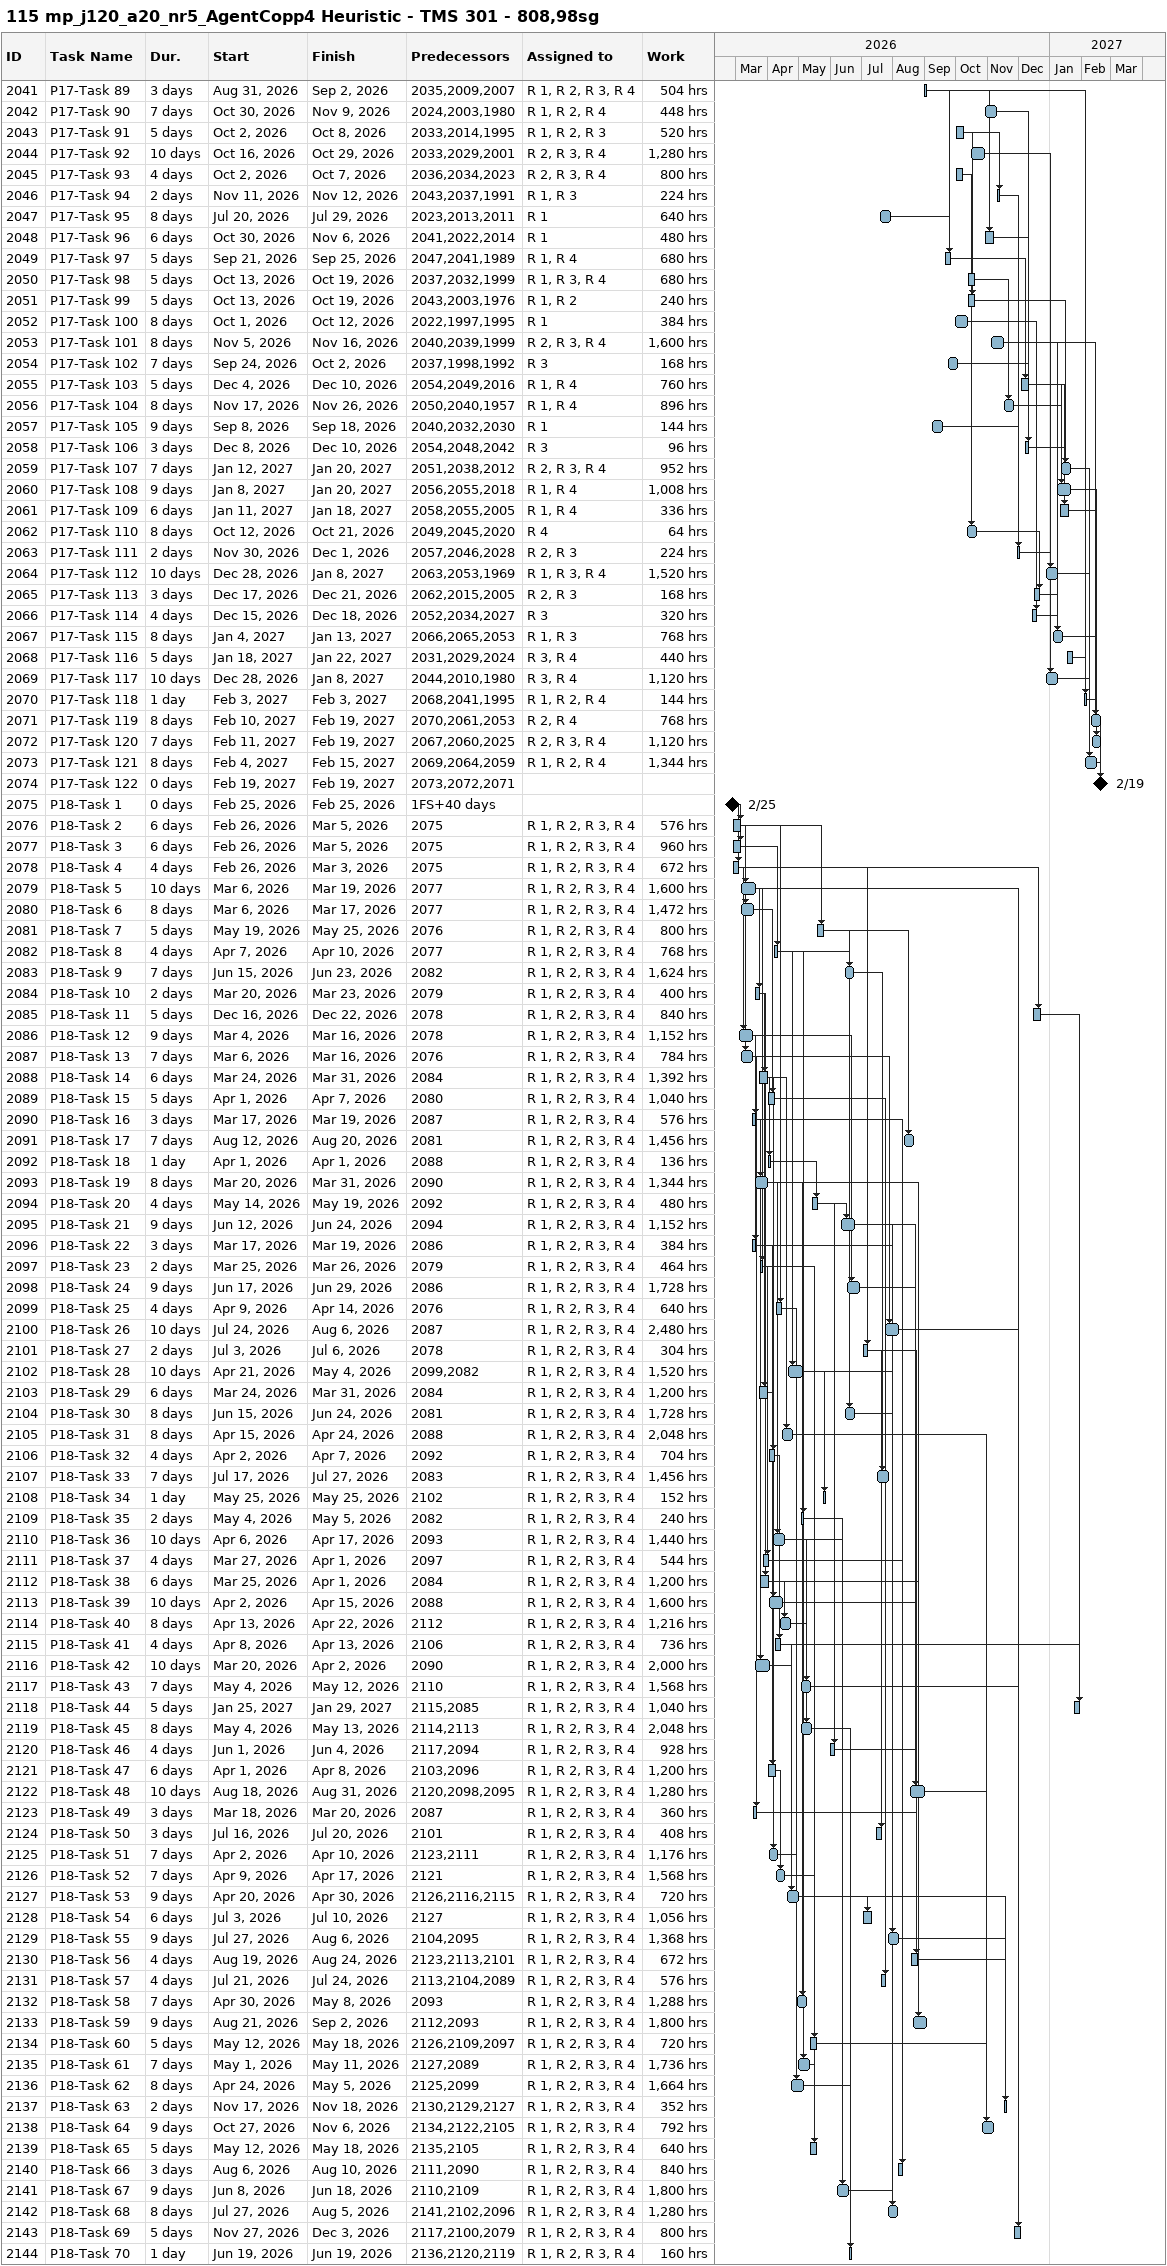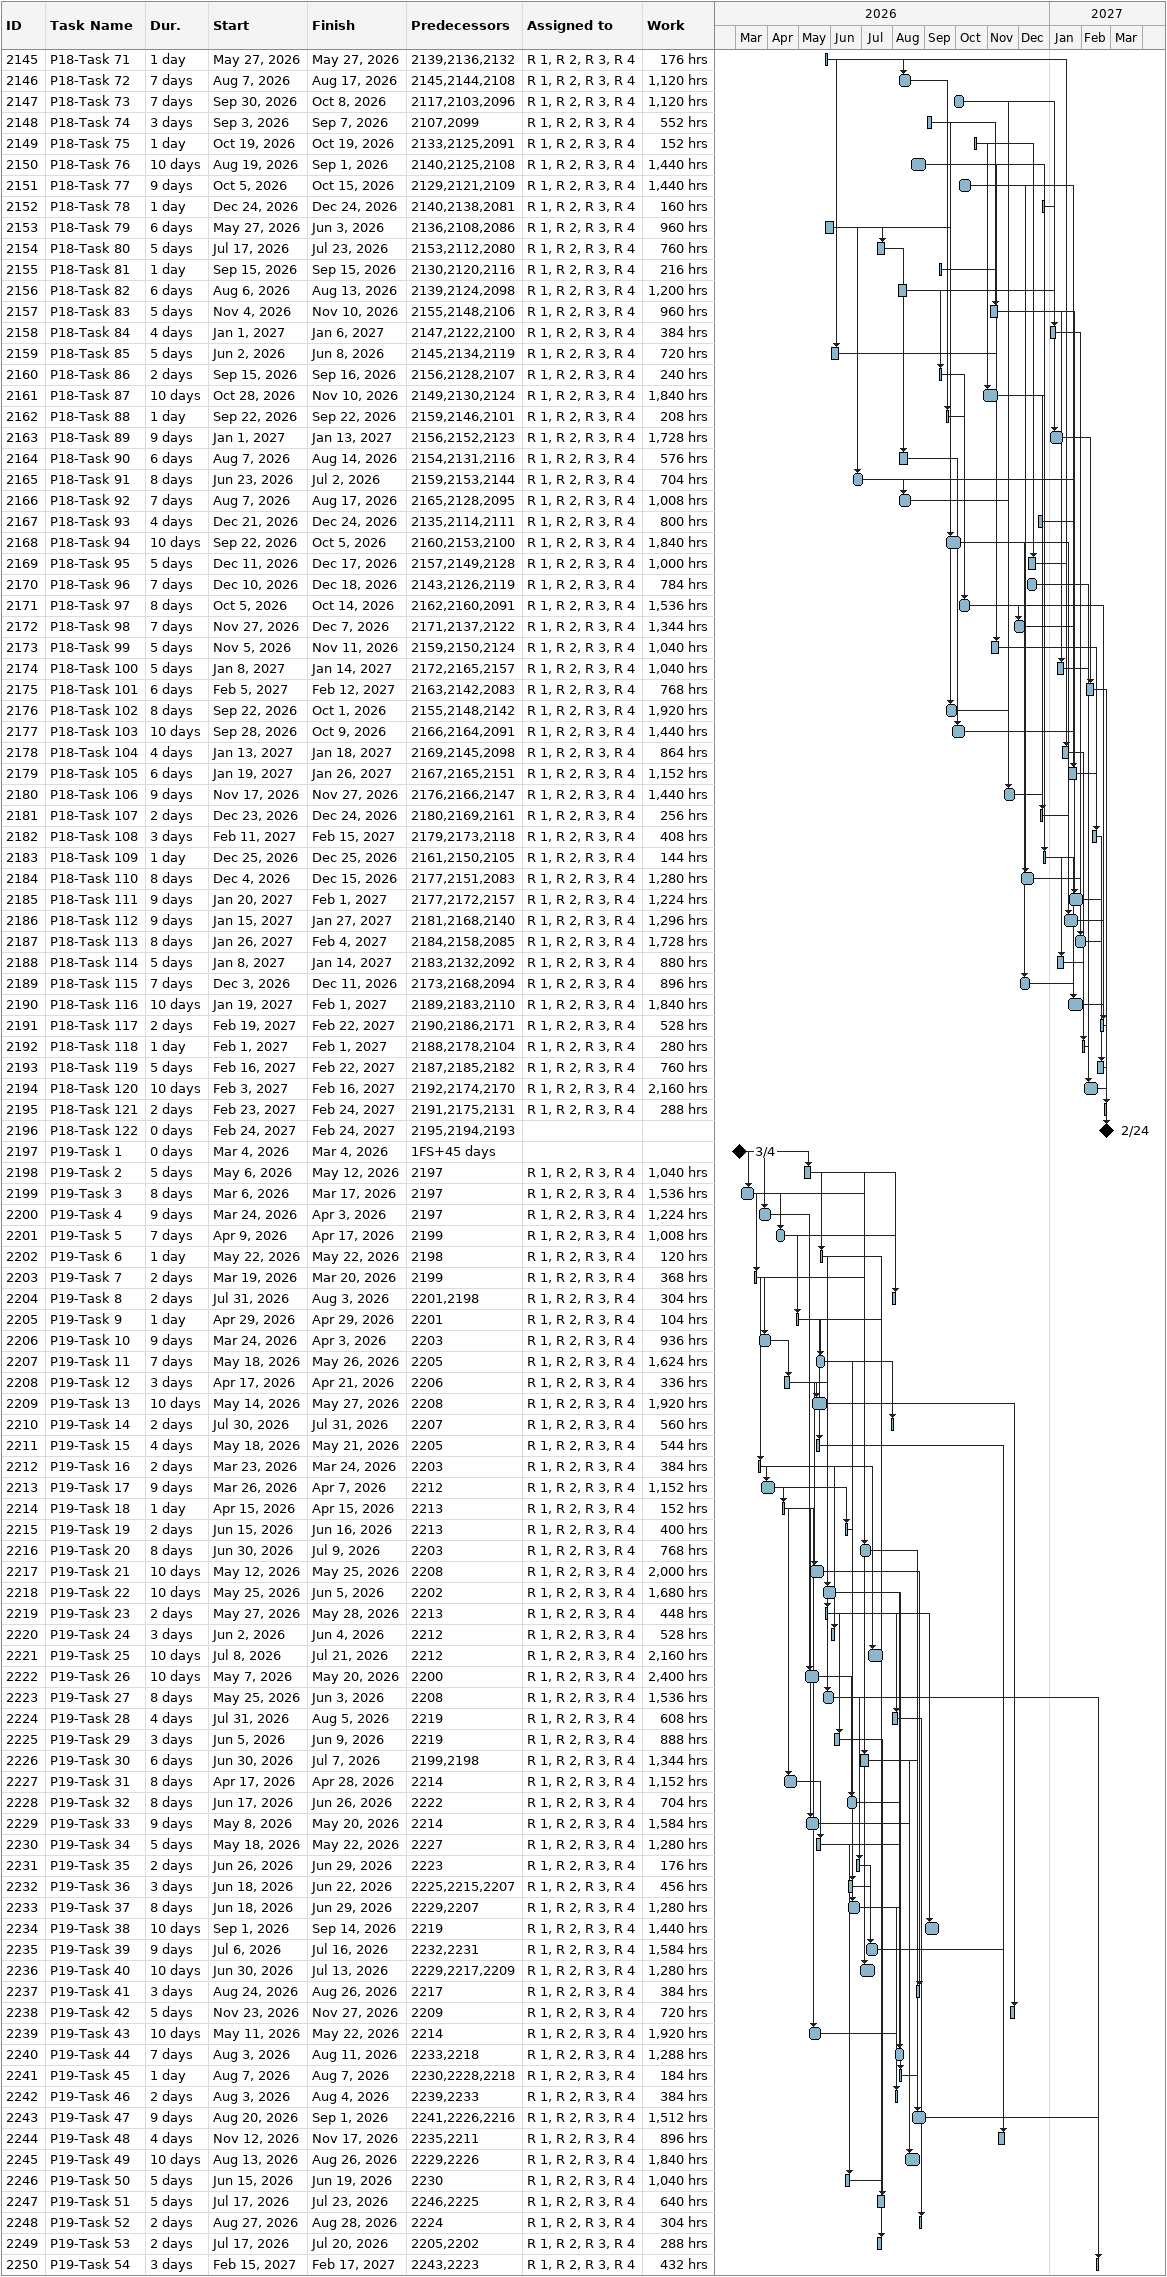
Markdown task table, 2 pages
115 mp_j120_a20_nr5_AgentCopp4 Heuristic - TMS 301 - 808,98sg

| ID | Task | Duration | Start | Finish | Predecessors | Resources | Work (h) |
|---|---|---|---|---|---|---|---|
| 2041 | P17-Task 89 | 3d | 2026-08-31 | 2026-09-02 | 2035, 2009, 2007 | R 1, R 2, R 3, R 4 | 504 |
| 2042 | P17-Task 90 | 7d | 2026-10-30 | 2026-11-09 | 2024, 2003, 1980 | R 1, R 2, R 4 | 448 |
| 2043 | P17-Task 91 | 5d | 2026-10-02 | 2026-10-08 | 2033, 2014, 1995 | R 1, R 2, R 3 | 520 |
| 2044 | P17-Task 92 | 10d | 2026-10-16 | 2026-10-29 | 2033, 2029, 2001 | R 2, R 3, R 4 | 1280 |
| 2045 | P17-Task 93 | 4d | 2026-10-02 | 2026-10-07 | 2036, 2034, 2023 | R 2, R 3, R 4 | 800 |
| 2046 | P17-Task 94 | 2d | 2026-11-11 | 2026-11-12 | 2043, 2037, 1991 | R 1, R 3 | 224 |
| 2047 | P17-Task 95 | 8d | 2026-07-20 | 2026-07-29 | 2023, 2013, 2011 | R 1 | 640 |
| 2048 | P17-Task 96 | 6d | 2026-10-30 | 2026-11-06 | 2041, 2022, 2014 | R 1 | 480 |
| 2049 | P17-Task 97 | 5d | 2026-09-21 | 2026-09-25 | 2047, 2041, 1989 | R 1, R 4 | 680 |
| 2050 | P17-Task 98 | 5d | 2026-10-13 | 2026-10-19 | 2037, 2032, 1999 | R 1, R 3, R 4 | 680 |
| 2051 | P17-Task 99 | 5d | 2026-10-13 | 2026-10-19 | 2043, 2003, 1976 | R 1, R 2 | 240 |
| 2052 | P17-Task 100 | 8d | 2026-10-01 | 2026-10-12 | 2022, 1997, 1995 | R 1 | 384 |
| 2053 | P17-Task 101 | 8d | 2026-11-05 | 2026-11-16 | 2040, 2039, 1999 | R 2, R 3, R 4 | 1600 |
| 2054 | P17-Task 102 | 7d | 2026-09-24 | 2026-10-02 | 2037, 1998, 1992 | R 3 | 168 |
| 2055 | P17-Task 103 | 5d | 2026-12-04 | 2026-12-10 | 2054, 2049, 2016 | R 1, R 4 | 760 |
| 2056 | P17-Task 104 | 8d | 2026-11-17 | 2026-11-26 | 2050, 2040, 1957 | R 1, R 4 | 896 |
| 2057 | P17-Task 105 | 9d | 2026-09-08 | 2026-09-18 | 2040, 2032, 2030 | R 1 | 144 |
| 2058 | P17-Task 106 | 3d | 2026-12-08 | 2026-12-10 | 2054, 2048, 2042 | R 3 | 96 |
| 2059 | P17-Task 107 | 7d | 2027-01-12 | 2027-01-20 | 2051, 2038, 2012 | R 2, R 3, R 4 | 952 |
| 2060 | P17-Task 108 | 9d | 2027-01-08 | 2027-01-20 | 2056, 2055, 2018 | R 1, R 4 | 1008 |
| 2061 | P17-Task 109 | 6d | 2027-01-11 | 2027-01-18 | 2058, 2055, 2005 | R 1, R 4 | 336 |
| 2062 | P17-Task 110 | 8d | 2026-10-12 | 2026-10-21 | 2049, 2045, 2020 | R 4 | 64 |
| 2063 | P17-Task 111 | 2d | 2026-11-30 | 2026-12-01 | 2057, 2046, 2028 | R 2, R 3 | 224 |
| 2064 | P17-Task 112 | 10d | 2026-12-28 | 2027-01-08 | 2063, 2053, 1969 | R 1, R 3, R 4 | 1520 |
| 2065 | P17-Task 113 | 3d | 2026-12-17 | 2026-12-21 | 2062, 2015, 2005 | R 2, R 3 | 168 |
| 2066 | P17-Task 114 | 4d | 2026-12-15 | 2026-12-18 | 2052, 2034, 2027 | R 3 | 320 |
| 2067 | P17-Task 115 | 8d | 2027-01-04 | 2027-01-13 | 2066, 2065, 2053 | R 1, R 3 | 768 |
| 2068 | P17-Task 116 | 5d | 2027-01-18 | 2027-01-22 | 2031, 2029, 2024 | R 3, R 4 | 440 |
| 2069 | P17-Task 117 | 10d | 2026-12-28 | 2027-01-08 | 2044, 2010, 1980 | R 3, R 4 | 1120 |
| 2070 | P17-Task 118 | 1d | 2027-02-03 | 2027-02-03 | 2068, 2041, 1995 | R 1, R 2, R 4 | 144 |
| 2071 | P17-Task 119 | 8d | 2027-02-10 | 2027-02-19 | 2070, 2061, 2053 | R 2, R 4 | 768 |
| 2072 | P17-Task 120 | 7d | 2027-02-11 | 2027-02-19 | 2067, 2060, 2025 | R 2, R 3, R 4 | 1120 |
| 2073 | P17-Task 121 | 8d | 2027-02-04 | 2027-02-15 | 2069, 2064, 2059 | R 1, R 2, R 4 | 1344 |
| 2074 | P17-Task 122 | 0d | 2027-02-19 | 2027-02-19 | 2073, 2072, 2071 |  |  |
| 2075 | P18-Task 1 | 0d | 2026-02-25 | 2026-02-25 | 1FS+40d |  |  |
| 2076 | P18-Task 2 | 6d | 2026-02-26 | 2026-03-05 | 2075 | R 1, R 2, R 3, R 4 | 576 |
| 2077 | P18-Task 3 | 6d | 2026-02-26 | 2026-03-05 | 2075 | R 1, R 2, R 3, R 4 | 960 |
| 2078 | P18-Task 4 | 4d | 2026-02-26 | 2026-03-03 | 2075 | R 1, R 2, R 3, R 4 | 672 |
| 2079 | P18-Task 5 | 10d | 2026-03-06 | 2026-03-19 | 2077 | R 1, R 2, R 3, R 4 | 1600 |
| 2080 | P18-Task 6 | 8d | 2026-03-06 | 2026-03-17 | 2077 | R 1, R 2, R 3, R 4 | 1472 |
| 2081 | P18-Task 7 | 5d | 2026-05-19 | 2026-05-25 | 2076 | R 1, R 2, R 3, R 4 | 800 |
| 2082 | P18-Task 8 | 4d | 2026-04-07 | 2026-04-10 | 2077 | R 1, R 2, R 3, R 4 | 768 |
| 2083 | P18-Task 9 | 7d | 2026-06-15 | 2026-06-23 | 2082 | R 1, R 2, R 3, R 4 | 1624 |
| 2084 | P18-Task 10 | 2d | 2026-03-20 | 2026-03-23 | 2079 | R 1, R 2, R 3, R 4 | 400 |
| 2085 | P18-Task 11 | 5d | 2026-12-16 | 2026-12-22 | 2078 | R 1, R 2, R 3, R 4 | 840 |
| 2086 | P18-Task 12 | 9d | 2026-03-04 | 2026-03-16 | 2078 | R 1, R 2, R 3, R 4 | 1152 |
| 2087 | P18-Task 13 | 7d | 2026-03-06 | 2026-03-16 | 2076 | R 1, R 2, R 3, R 4 | 784 |
| 2088 | P18-Task 14 | 6d | 2026-03-24 | 2026-03-31 | 2084 | R 1, R 2, R 3, R 4 | 1392 |
| 2089 | P18-Task 15 | 5d | 2026-04-01 | 2026-04-07 | 2080 | R 1, R 2, R 3, R 4 | 1040 |
| 2090 | P18-Task 16 | 3d | 2026-03-17 | 2026-03-19 | 2087 | R 1, R 2, R 3, R 4 | 576 |
| 2091 | P18-Task 17 | 7d | 2026-08-12 | 2026-08-20 | 2081 | R 1, R 2, R 3, R 4 | 1456 |
| 2092 | P18-Task 18 | 1d | 2026-04-01 | 2026-04-01 | 2088 | R 1, R 2, R 3, R 4 | 136 |
| 2093 | P18-Task 19 | 8d | 2026-03-20 | 2026-03-31 | 2090 | R 1, R 2, R 3, R 4 | 1344 |
| 2094 | P18-Task 20 | 4d | 2026-05-14 | 2026-05-19 | 2092 | R 1, R 2, R 3, R 4 | 480 |
| 2095 | P18-Task 21 | 9d | 2026-06-12 | 2026-06-24 | 2094 | R 1, R 2, R 3, R 4 | 1152 |
| 2096 | P18-Task 22 | 3d | 2026-03-17 | 2026-03-19 | 2086 | R 1, R 2, R 3, R 4 | 384 |
| 2097 | P18-Task 23 | 2d | 2026-03-25 | 2026-03-26 | 2079 | R 1, R 2, R 3, R 4 | 464 |
| 2098 | P18-Task 24 | 9d | 2026-06-17 | 2026-06-29 | 2086 | R 1, R 2, R 3, R 4 | 1728 |
| 2099 | P18-Task 25 | 4d | 2026-04-09 | 2026-04-14 | 2076 | R 1, R 2, R 3, R 4 | 640 |
| 2100 | P18-Task 26 | 10d | 2026-07-24 | 2026-08-06 | 2087 | R 1, R 2, R 3, R 4 | 2480 |
| 2101 | P18-Task 27 | 2d | 2026-07-03 | 2026-07-06 | 2078 | R 1, R 2, R 3, R 4 | 304 |
| 2102 | P18-Task 28 | 10d | 2026-04-21 | 2026-05-04 | 2099, 2082 | R 1, R 2, R 3, R 4 | 1520 |
| 2103 | P18-Task 29 | 6d | 2026-03-24 | 2026-03-31 | 2084 | R 1, R 2, R 3, R 4 | 1200 |
| 2104 | P18-Task 30 | 8d | 2026-06-15 | 2026-06-24 | 2081 | R 1, R 2, R 3, R 4 | 1728 |
| 2105 | P18-Task 31 | 8d | 2026-04-15 | 2026-04-24 | 2088 | R 1, R 2, R 3, R 4 | 2048 |
| 2106 | P18-Task 32 | 4d | 2026-04-02 | 2026-04-07 | 2092 | R 1, R 2, R 3, R 4 | 704 |
| 2107 | P18-Task 33 | 7d | 2026-07-17 | 2026-07-27 | 2083 | R 1, R 2, R 3, R 4 | 1456 |
| 2108 | P18-Task 34 | 1d | 2026-05-25 | 2026-05-25 | 2102 | R 1, R 2, R 3, R 4 | 152 |
| 2109 | P18-Task 35 | 2d | 2026-05-04 | 2026-05-05 | 2082 | R 1, R 2, R 3, R 4 | 240 |
| 2110 | P18-Task 36 | 10d | 2026-04-06 | 2026-04-17 | 2093 | R 1, R 2, R 3, R 4 | 1440 |
| 2111 | P18-Task 37 | 4d | 2026-03-27 | 2026-04-01 | 2097 | R 1, R 2, R 3, R 4 | 544 |
| 2112 | P18-Task 38 | 6d | 2026-03-25 | 2026-04-01 | 2084 | R 1, R 2, R 3, R 4 | 1200 |
| 2113 | P18-Task 39 | 10d | 2026-04-02 | 2026-04-15 | 2088 | R 1, R 2, R 3, R 4 | 1600 |
| 2114 | P18-Task 40 | 8d | 2026-04-13 | 2026-04-22 | 2112 | R 1, R 2, R 3, R 4 | 1216 |
| 2115 | P18-Task 41 | 4d | 2026-04-08 | 2026-04-13 | 2106 | R 1, R 2, R 3, R 4 | 736 |
| 2116 | P18-Task 42 | 10d | 2026-03-20 | 2026-04-02 | 2090 | R 1, R 2, R 3, R 4 | 2000 |
| 2117 | P18-Task 43 | 7d | 2026-05-04 | 2026-05-12 | 2110 | R 1, R 2, R 3, R 4 | 1568 |
| 2118 | P18-Task 44 | 5d | 2027-01-25 | 2027-01-29 | 2115, 2085 | R 1, R 2, R 3, R 4 | 1040 |
| 2119 | P18-Task 45 | 8d | 2026-05-04 | 2026-05-13 | 2114, 2113 | R 1, R 2, R 3, R 4 | 2048 |
| 2120 | P18-Task 46 | 4d | 2026-06-01 | 2026-06-04 | 2117, 2094 | R 1, R 2, R 3, R 4 | 928 |
| 2121 | P18-Task 47 | 6d | 2026-04-01 | 2026-04-08 | 2103, 2096 | R 1, R 2, R 3, R 4 | 1200 |
| 2122 | P18-Task 48 | 10d | 2026-08-18 | 2026-08-31 | 2120, 2098, 2095 | R 1, R 2, R 3, R 4 | 1280 |
| 2123 | P18-Task 49 | 3d | 2026-03-18 | 2026-03-20 | 2087 | R 1, R 2, R 3, R 4 | 360 |
| 2124 | P18-Task 50 | 3d | 2026-07-16 | 2026-07-20 | 2101 | R 1, R 2, R 3, R 4 | 408 |
| 2125 | P18-Task 51 | 7d | 2026-04-02 | 2026-04-10 | 2123, 2111 | R 1, R 2, R 3, R 4 | 1176 |
| 2126 | P18-Task 52 | 7d | 2026-04-09 | 2026-04-17 | 2121 | R 1, R 2, R 3, R 4 | 1568 |
| 2127 | P18-Task 53 | 9d | 2026-04-20 | 2026-04-30 | 2126, 2116, 2115 | R 1, R 2, R 3, R 4 | 720 |
| 2128 | P18-Task 54 | 6d | 2026-07-03 | 2026-07-10 | 2127 | R 1, R 2, R 3, R 4 | 1056 |
| 2129 | P18-Task 55 | 9d | 2026-07-27 | 2026-08-06 | 2104, 2095 | R 1, R 2, R 3, R 4 | 1368 |
| 2130 | P18-Task 56 | 4d | 2026-08-19 | 2026-08-24 | 2123, 2113, 2101 | R 1, R 2, R 3, R 4 | 672 |
| 2131 | P18-Task 57 | 4d | 2026-07-21 | 2026-07-24 | 2113, 2104, 2089 | R 1, R 2, R 3, R 4 | 576 |
| 2132 | P18-Task 58 | 7d | 2026-04-30 | 2026-05-08 | 2093 | R 1, R 2, R 3, R 4 | 1288 |
| 2133 | P18-Task 59 | 9d | 2026-08-21 | 2026-09-02 | 2112, 2093 | R 1, R 2, R 3, R 4 | 1800 |
| 2134 | P18-Task 60 | 5d | 2026-05-12 | 2026-05-18 | 2126, 2109, 2097 | R 1, R 2, R 3, R 4 | 720 |
| 2135 | P18-Task 61 | 7d | 2026-05-01 | 2026-05-11 | 2127, 2089 | R 1, R 2, R 3, R 4 | 1736 |
| 2136 | P18-Task 62 | 8d | 2026-04-24 | 2026-05-05 | 2125, 2099 | R 1, R 2, R 3, R 4 | 1664 |
| 2137 | P18-Task 63 | 2d | 2026-11-17 | 2026-11-18 | 2130, 2129, 2127 | R 1, R 2, R 3, R 4 | 352 |
| 2138 | P18-Task 64 | 9d | 2026-10-27 | 2026-11-06 | 2134, 2122, 2105 | R 1, R 2, R 3, R 4 | 792 |
| 2139 | P18-Task 65 | 5d | 2026-05-12 | 2026-05-18 | 2135, 2105 | R 1, R 2, R 3, R 4 | 640 |
| 2140 | P18-Task 66 | 3d | 2026-08-06 | 2026-08-10 | 2111, 2090 | R 1, R 2, R 3, R 4 | 840 |
| 2141 | P18-Task 67 | 9d | 2026-06-08 | 2026-06-18 | 2110, 2109 | R 1, R 2, R 3, R 4 | 1800 |
| 2142 | P18-Task 68 | 8d | 2026-07-27 | 2026-08-05 | 2141, 2102, 2096 | R 1, R 2, R 3, R 4 | 1280 |
| 2143 | P18-Task 69 | 5d | 2026-11-27 | 2026-12-03 | 2117, 2100, 2079 | R 1, R 2, R 3, R 4 | 800 |
| 2144 | P18-Task 70 | 1d | 2026-06-19 | 2026-06-19 | 2136, 2120, 2119 | R 1, R 2, R 3, R 4 | 160 |
| 2145 | P18-Task 71 | 1d | 2026-05-27 | 2026-05-27 | 2139, 2136, 2132 | R 1, R 2, R 3, R 4 | 176 |
| 2146 | P18-Task 72 | 7d | 2026-08-07 | 2026-08-17 | 2145, 2144, 2108 | R 1, R 2, R 3, R 4 | 1120 |
| 2147 | P18-Task 73 | 7d | 2026-09-30 | 2026-10-08 | 2117, 2103, 2096 | R 1, R 2, R 3, R 4 | 1120 |
| 2148 | P18-Task 74 | 3d | 2026-09-03 | 2026-09-07 | 2107, 2099 | R 1, R 2, R 3, R 4 | 552 |
| 2149 | P18-Task 75 | 1d | 2026-10-19 | 2026-10-19 | 2133, 2125, 2091 | R 1, R 2, R 3, R 4 | 152 |
| 2150 | P18-Task 76 | 10d | 2026-08-19 | 2026-09-01 | 2140, 2125, 2108 | R 1, R 2, R 3, R 4 | 1440 |
| 2151 | P18-Task 77 | 9d | 2026-10-05 | 2026-10-15 | 2129, 2121, 2109 | R 1, R 2, R 3, R 4 | 1440 |
| 2152 | P18-Task 78 | 1d | 2026-12-24 | 2026-12-24 | 2140, 2138, 2081 | R 1, R 2, R 3, R 4 | 160 |
| 2153 | P18-Task 79 | 6d | 2026-05-27 | 2026-06-03 | 2136, 2108, 2086 | R 1, R 2, R 3, R 4 | 960 |
| 2154 | P18-Task 80 | 5d | 2026-07-17 | 2026-07-23 | 2153, 2112, 2080 | R 1, R 2, R 3, R 4 | 760 |
| 2155 | P18-Task 81 | 1d | 2026-09-15 | 2026-09-15 | 2130, 2120, 2116 | R 1, R 2, R 3, R 4 | 216 |
| 2156 | P18-Task 82 | 6d | 2026-08-06 | 2026-08-13 | 2139, 2124, 2098 | R 1, R 2, R 3, R 4 | 1200 |
| 2157 | P18-Task 83 | 5d | 2026-11-04 | 2026-11-10 | 2155, 2148, 2106 | R 1, R 2, R 3, R 4 | 960 |
| 2158 | P18-Task 84 | 4d | 2027-01-01 | 2027-01-06 | 2147, 2122, 2100 | R 1, R 2, R 3, R 4 | 384 |
| 2159 | P18-Task 85 | 5d | 2026-06-02 | 2026-06-08 | 2145, 2134, 2119 | R 1, R 2, R 3, R 4 | 720 |
| 2160 | P18-Task 86 | 2d | 2026-09-15 | 2026-09-16 | 2156, 2128, 2107 | R 1, R 2, R 3, R 4 | 240 |
| 2161 | P18-Task 87 | 10d | 2026-10-28 | 2026-11-10 | 2149, 2130, 2124 | R 1, R 2, R 3, R 4 | 1840 |
| 2162 | P18-Task 88 | 1d | 2026-09-22 | 2026-09-22 | 2159, 2146, 2101 | R 1, R 2, R 3, R 4 | 208 |
| 2163 | P18-Task 89 | 9d | 2027-01-01 | 2027-01-13 | 2156, 2152, 2123 | R 1, R 2, R 3, R 4 | 1728 |
| 2164 | P18-Task 90 | 6d | 2026-08-07 | 2026-08-14 | 2154, 2131, 2116 | R 1, R 2, R 3, R 4 | 576 |
| 2165 | P18-Task 91 | 8d | 2026-06-23 | 2026-07-02 | 2159, 2153, 2144 | R 1, R 2, R 3, R 4 | 704 |
| 2166 | P18-Task 92 | 7d | 2026-08-07 | 2026-08-17 | 2165, 2128, 2095 | R 1, R 2, R 3, R 4 | 1008 |
| 2167 | P18-Task 93 | 4d | 2026-12-21 | 2026-12-24 | 2135, 2114, 2111 | R 1, R 2, R 3, R 4 | 800 |
| 2168 | P18-Task 94 | 10d | 2026-09-22 | 2026-10-05 | 2160, 2153, 2100 | R 1, R 2, R 3, R 4 | 1840 |
| 2169 | P18-Task 95 | 5d | 2026-12-11 | 2026-12-17 | 2157, 2149, 2128 | R 1, R 2, R 3, R 4 | 1000 |
| 2170 | P18-Task 96 | 7d | 2026-12-10 | 2026-12-18 | 2143, 2126, 2119 | R 1, R 2, R 3, R 4 | 784 |
| 2171 | P18-Task 97 | 8d | 2026-10-05 | 2026-10-14 | 2162, 2160, 2091 | R 1, R 2, R 3, R 4 | 1536 |
| 2172 | P18-Task 98 | 7d | 2026-11-27 | 2026-12-07 | 2171, 2137, 2122 | R 1, R 2, R 3, R 4 | 1344 |
| 2173 | P18-Task 99 | 5d | 2026-11-05 | 2026-11-11 | 2159, 2150, 2124 | R 1, R 2, R 3, R 4 | 1040 |
| 2174 | P18-Task 100 | 5d | 2027-01-08 | 2027-01-14 | 2172, 2165, 2157 | R 1, R 2, R 3, R 4 | 1040 |
| 2175 | P18-Task 101 | 6d | 2027-02-05 | 2027-02-12 | 2163, 2142, 2083 | R 1, R 2, R 3, R 4 | 768 |
| 2176 | P18-Task 102 | 8d | 2026-09-22 | 2026-10-01 | 2155, 2148, 2142 | R 1, R 2, R 3, R 4 | 1920 |
| 2177 | P18-Task 103 | 10d | 2026-09-28 | 2026-10-09 | 2166, 2164, 2091 | R 1, R 2, R 3, R 4 | 1440 |
| 2178 | P18-Task 104 | 4d | 2027-01-13 | 2027-01-18 | 2169, 2145, 2098 | R 1, R 2, R 3, R 4 | 864 |
| 2179 | P18-Task 105 | 6d | 2027-01-19 | 2027-01-26 | 2167, 2165, 2151 | R 1, R 2, R 3, R 4 | 1152 |
| 2180 | P18-Task 106 | 9d | 2026-11-17 | 2026-11-27 | 2176, 2166, 2147 | R 1, R 2, R 3, R 4 | 1440 |
| 2181 | P18-Task 107 | 2d | 2026-12-23 | 2026-12-24 | 2180, 2169, 2161 | R 1, R 2, R 3, R 4 | 256 |
| 2182 | P18-Task 108 | 3d | 2027-02-11 | 2027-02-15 | 2179, 2173, 2118 | R 1, R 2, R 3, R 4 | 408 |
| 2183 | P18-Task 109 | 1d | 2026-12-25 | 2026-12-25 | 2161, 2150, 2105 | R 1, R 2, R 3, R 4 | 144 |
| 2184 | P18-Task 110 | 8d | 2026-12-04 | 2026-12-15 | 2177, 2151, 2083 | R 1, R 2, R 3, R 4 | 1280 |
| 2185 | P18-Task 111 | 9d | 2027-01-20 | 2027-02-01 | 2177, 2172, 2157 | R 1, R 2, R 3, R 4 | 1224 |
| 2186 | P18-Task 112 | 9d | 2027-01-15 | 2027-01-27 | 2181, 2168, 2140 | R 1, R 2, R 3, R 4 | 1296 |
| 2187 | P18-Task 113 | 8d | 2027-01-26 | 2027-02-04 | 2184, 2158, 2085 | R 1, R 2, R 3, R 4 | 1728 |
| 2188 | P18-Task 114 | 5d | 2027-01-08 | 2027-01-14 | 2183, 2132, 2092 | R 1, R 2, R 3, R 4 | 880 |
| 2189 | P18-Task 115 | 7d | 2026-12-03 | 2026-12-11 | 2173, 2168, 2094 | R 1, R 2, R 3, R 4 | 896 |
| 2190 | P18-Task 116 | 10d | 2027-01-19 | 2027-02-01 | 2189, 2183, 2110 | R 1, R 2, R 3, R 4 | 1840 |
| 2191 | P18-Task 117 | 2d | 2027-02-19 | 2027-02-22 | 2190, 2186, 2171 | R 1, R 2, R 3, R 4 | 528 |
| 2192 | P18-Task 118 | 1d | 2027-02-01 | 2027-02-01 | 2188, 2178, 2104 | R 1, R 2, R 3, R 4 | 280 |
| 2193 | P18-Task 119 | 5d | 2027-02-16 | 2027-02-22 | 2187, 2185, 2182 | R 1, R 2, R 3, R 4 | 760 |
| 2194 | P18-Task 120 | 10d | 2027-02-03 | 2027-02-16 | 2192, 2174, 2170 | R 1, R 2, R 3, R 4 | 2160 |
| 2195 | P18-Task 121 | 2d | 2027-02-23 | 2027-02-24 | 2191, 2175, 2131 | R 1, R 2, R 3, R 4 | 288 |
| 2196 | P18-Task 122 | 0d | 2027-02-24 | 2027-02-24 | 2195, 2194, 2193 |  |  |
| 2197 | P19-Task 1 | 0d | 2026-03-04 | 2026-03-04 | 1FS+45d |  |  |
| 2198 | P19-Task 2 | 5d | 2026-05-06 | 2026-05-12 | 2197 | R 1, R 2, R 3, R 4 | 1040 |
| 2199 | P19-Task 3 | 8d | 2026-03-06 | 2026-03-17 | 2197 | R 1, R 2, R 3, R 4 | 1536 |
| 2200 | P19-Task 4 | 9d | 2026-03-24 | 2026-04-03 | 2197 | R 1, R 2, R 3, R 4 | 1224 |
| 2201 | P19-Task 5 | 7d | 2026-04-09 | 2026-04-17 | 2199 | R 1, R 2, R 3, R 4 | 1008 |
| 2202 | P19-Task 6 | 1d | 2026-05-22 | 2026-05-22 | 2198 | R 1, R 2, R 3, R 4 | 120 |
| 2203 | P19-Task 7 | 2d | 2026-03-19 | 2026-03-20 | 2199 | R 1, R 2, R 3, R 4 | 368 |
| 2204 | P19-Task 8 | 2d | 2026-07-31 | 2026-08-03 | 2201, 2198 | R 1, R 2, R 3, R 4 | 304 |
| 2205 | P19-Task 9 | 1d | 2026-04-29 | 2026-04-29 | 2201 | R 1, R 2, R 3, R 4 | 104 |
| 2206 | P19-Task 10 | 9d | 2026-03-24 | 2026-04-03 | 2203 | R 1, R 2, R 3, R 4 | 936 |
| 2207 | P19-Task 11 | 7d | 2026-05-18 | 2026-05-26 | 2205 | R 1, R 2, R 3, R 4 | 1624 |
| 2208 | P19-Task 12 | 3d | 2026-04-17 | 2026-04-21 | 2206 | R 1, R 2, R 3, R 4 | 336 |
| 2209 | P19-Task 13 | 10d | 2026-05-14 | 2026-05-27 | 2208 | R 1, R 2, R 3, R 4 | 1920 |
| 2210 | P19-Task 14 | 2d | 2026-07-30 | 2026-07-31 | 2207 | R 1, R 2, R 3, R 4 | 560 |
| 2211 | P19-Task 15 | 4d | 2026-05-18 | 2026-05-21 | 2205 | R 1, R 2, R 3, R 4 | 544 |
| 2212 | P19-Task 16 | 2d | 2026-03-23 | 2026-03-24 | 2203 | R 1, R 2, R 3, R 4 | 384 |
| 2213 | P19-Task 17 | 9d | 2026-03-26 | 2026-04-07 | 2212 | R 1, R 2, R 3, R 4 | 1152 |
| 2214 | P19-Task 18 | 1d | 2026-04-15 | 2026-04-15 | 2213 | R 1, R 2, R 3, R 4 | 152 |
| 2215 | P19-Task 19 | 2d | 2026-06-15 | 2026-06-16 | 2213 | R 1, R 2, R 3, R 4 | 400 |
| 2216 | P19-Task 20 | 8d | 2026-06-30 | 2026-07-09 | 2203 | R 1, R 2, R 3, R 4 | 768 |
| 2217 | P19-Task 21 | 10d | 2026-05-12 | 2026-05-25 | 2208 | R 1, R 2, R 3, R 4 | 2000 |
| 2218 | P19-Task 22 | 10d | 2026-05-25 | 2026-06-05 | 2202 | R 1, R 2, R 3, R 4 | 1680 |
| 2219 | P19-Task 23 | 2d | 2026-05-27 | 2026-05-28 | 2213 | R 1, R 2, R 3, R 4 | 448 |
| 2220 | P19-Task 24 | 3d | 2026-06-02 | 2026-06-04 | 2212 | R 1, R 2, R 3, R 4 | 528 |
| 2221 | P19-Task 25 | 10d | 2026-07-08 | 2026-07-21 | 2212 | R 1, R 2, R 3, R 4 | 2160 |
| 2222 | P19-Task 26 | 10d | 2026-05-07 | 2026-05-20 | 2200 | R 1, R 2, R 3, R 4 | 2400 |
| 2223 | P19-Task 27 | 8d | 2026-05-25 | 2026-06-03 | 2208 | R 1, R 2, R 3, R 4 | 1536 |
| 2224 | P19-Task 28 | 4d | 2026-07-31 | 2026-08-05 | 2219 | R 1, R 2, R 3, R 4 | 608 |
| 2225 | P19-Task 29 | 3d | 2026-06-05 | 2026-06-09 | 2219 | R 1, R 2, R 3, R 4 | 888 |
| 2226 | P19-Task 30 | 6d | 2026-06-30 | 2026-07-07 | 2199, 2198 | R 1, R 2, R 3, R 4 | 1344 |
| 2227 | P19-Task 31 | 8d | 2026-04-17 | 2026-04-28 | 2214 | R 1, R 2, R 3, R 4 | 1152 |
| 2228 | P19-Task 32 | 8d | 2026-06-17 | 2026-06-26 | 2222 | R 1, R 2, R 3, R 4 | 704 |
| 2229 | P19-Task 33 | 9d | 2026-05-08 | 2026-05-20 | 2214 | R 1, R 2, R 3, R 4 | 1584 |
| 2230 | P19-Task 34 | 5d | 2026-05-18 | 2026-05-22 | 2227 | R 1, R 2, R 3, R 4 | 1280 |
| 2231 | P19-Task 35 | 2d | 2026-06-26 | 2026-06-29 | 2223 | R 1, R 2, R 3, R 4 | 176 |
| 2232 | P19-Task 36 | 3d | 2026-06-18 | 2026-06-22 | 2225, 2215, 2207 | R 1, R 2, R 3, R 4 | 456 |
| 2233 | P19-Task 37 | 8d | 2026-06-18 | 2026-06-29 | 2229, 2207 | R 1, R 2, R 3, R 4 | 1280 |
| 2234 | P19-Task 38 | 10d | 2026-09-01 | 2026-09-14 | 2219 | R 1, R 2, R 3, R 4 | 1440 |
| 2235 | P19-Task 39 | 9d | 2026-07-06 | 2026-07-16 | 2232, 2231 | R 1, R 2, R 3, R 4 | 1584 |
| 2236 | P19-Task 40 | 10d | 2026-06-30 | 2026-07-13 | 2229, 2217, 2209 | R 1, R 2, R 3, R 4 | 1280 |
| 2237 | P19-Task 41 | 3d | 2026-08-24 | 2026-08-26 | 2217 | R 1, R 2, R 3, R 4 | 384 |
| 2238 | P19-Task 42 | 5d | 2026-11-23 | 2026-11-27 | 2209 | R 1, R 2, R 3, R 4 | 720 |
| 2239 | P19-Task 43 | 10d | 2026-05-11 | 2026-05-22 | 2214 | R 1, R 2, R 3, R 4 | 1920 |
| 2240 | P19-Task 44 | 7d | 2026-08-03 | 2026-08-11 | 2233, 2218 | R 1, R 2, R 3, R 4 | 1288 |
| 2241 | P19-Task 45 | 1d | 2026-08-07 | 2026-08-07 | 2230, 2228, 2218 | R 1, R 2, R 3, R 4 | 184 |
| 2242 | P19-Task 46 | 2d | 2026-08-03 | 2026-08-04 | 2239, 2233 | R 1, R 2, R 3, R 4 | 384 |
| 2243 | P19-Task 47 | 9d | 2026-08-20 | 2026-09-01 | 2241, 2226, 2216 | R 1, R 2, R 3, R 4 | 1512 |
| 2244 | P19-Task 48 | 4d | 2026-11-12 | 2026-11-17 | 2235, 2211 | R 1, R 2, R 3, R 4 | 896 |
| 2245 | P19-Task 49 | 10d | 2026-08-13 | 2026-08-26 | 2229, 2226 | R 1, R 2, R 3, R 4 | 1840 |
| 2246 | P19-Task 50 | 5d | 2026-06-15 | 2026-06-19 | 2230 | R 1, R 2, R 3, R 4 | 1040 |
| 2247 | P19-Task 51 | 5d | 2026-07-17 | 2026-07-23 | 2246, 2225 | R 1, R 2, R 3, R 4 | 640 |
| 2248 | P19-Task 52 | 2d | 2026-08-27 | 2026-08-28 | 2224 | R 1, R 2, R 3, R 4 | 304 |
| 2249 | P19-Task 53 | 2d | 2026-07-17 | 2026-07-20 | 2205, 2202 | R 1, R 2, R 3, R 4 | 288 |
| 2250 | P19-Task 54 | 3d | 2027-02-15 | 2027-02-17 | 2243, 2223 | R 1, R 2, R 3, R 4 | 432 |
